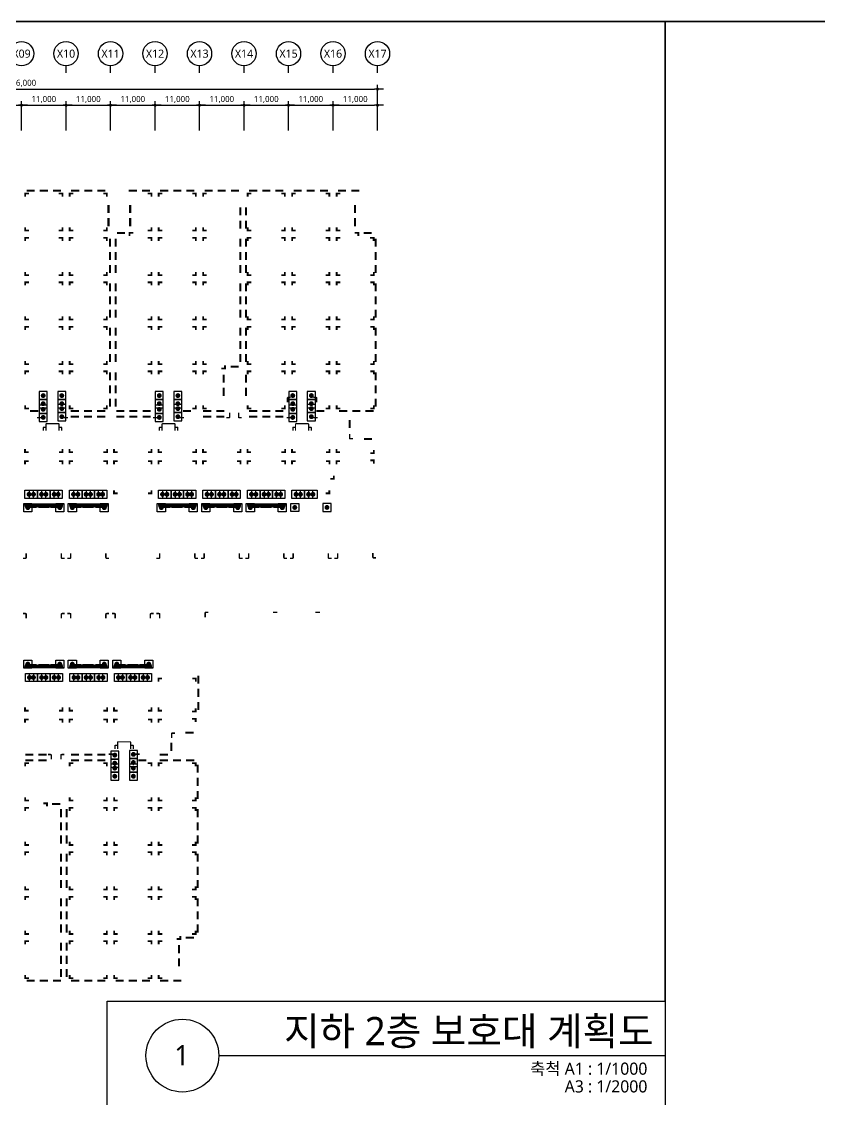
# Model space of a CAD drawing. Header units: millimetres. Extents: x 1037297 to 2672297, y 928637 to 1464837.
# Drawn here: x 1237540 to 1434797, y 1198407 to 1464837 of the extents above; entities that cross this region are included whole.
import ezdxf
from ezdxf.enums import TextEntityAlignment as Align

# ---------------------------------------------------------------- set-up
doc = ezdxf.new("R2010")
doc.units = ezdxf.units.MM
doc.header["$LTSCALE"] = 5
doc.header["$MEASUREMENT"] = 0
doc.header["$PDSIZE"] = -10
doc.linetypes.add('HIDDEN', pattern=[0.375, 0.25, -0.125])
doc.layers.get('0').update_dxf_attribs({"linetype": 'CONTINUOUS'})
doc.layers.get('Defpoints').update_dxf_attribs({"color": 153, "linetype": 'CONTINUOUS'})
for name, color, linetype, lineweight in [('A-AXIS-BUBL', 7, 'CONTINUOUS', 25), ('A-DIMS', 7, 'CONTINUOUS', 25), ('A-XXXX-SYMB', 7, 'CONTINUOUS', 25), ('A-XXXX-TXT1', 3, 'CONTINUOUS', 25), ('A-XXXX-TXT2', 3, 'CONTINUOUS', 25)]:
    doc.layers.add(name, color=color, linetype=linetype, lineweight=lineweight)
doc.layers.add('볼라드', color=4, linetype='CONTINUOUS')
doc.styles.add('HY울릉도L', font='')
doc.styles.add('맑은고딕', font='malgun.ttf')
doc.styles.get('HY울릉도L').set_extended_font_data('HYwulM')
doc.dimstyles.new('CDIM', dxfattribs={"dimtxt": 3, "dimasz": 1.5, "dimexe": 2, "dimexo": 1, "dimgap": 1, "dimtad": 1, "dimdec": 0, "dimrnd": 0.5, "dimzin": 0, "dimdsep": 32, "dimlunit": 6, "dimtxsty": 'HY울릉도L', "dimblk1": '_CIDOT', "dimblk2": '_CIDOT', "dimsah": 1, "dimcen": 5.5, "dimclrd": 2, "dimclre": 2, "dimclrt": 7, "dimadec": 0, "dimazin": 0, "dimtfac": 1, "dimtdec": 0, "dimtix": 1, "dimtmove": 2, "dimatfit": 1, "dimldrblk": '_CIDOT', "dimfxl": 1, "dimtolj": 1, "dimtzin": 0, "dimlwd": -1, "dimarcsym": 0})

# ---------------------------------------------------------------- blocks, each defined once
blk = doc.blocks.new('_CIDOT')
at = {"color": 0, "linetype": 'ByBlock'}
blk.add_line((2, 0), (-1, 0), dxfattribs=at)
at = {"color": 0, "linetype": 'ByBlock', "const_width": 0.5}
blk.add_lwpolyline([(-0.25, 0, 1), (0.25, 0, 1)], format="xyb", close=True, dxfattribs=at)
blk = doc.blocks.new('*D30')
at = {"layer": 'A-DIMS', "lineweight": -2, "transparency": 16777216}
for p, q in [((203693, 255621), (203693, 262871)), ((214693, 255621), (214693, 262871))]:
    blk.add_line(p, q, dxfattribs=at)
at = {"layer": 'A-DIMS', "transparency": 16777216}
blk.add_line((204443, 261871), (213943, 261871), dxfattribs=at)
at = {"layer": 'Defpoints', "color": 0, "transparency": 16777216}
for p in [(214693, 261871), (203693, 255121), (214693, 255121)]:
    blk.add_point(p, dxfattribs=at)
at = {"layer": 'A-DIMS', "transparency": 16777216, "xscale": 750, "yscale": 750, "zscale": 750, "rotation": 180}
blk.add_blockref('_CIDOT', (203693, 261871), dxfattribs=at)
at = {"layer": 'A-DIMS', "transparency": 16777216, "xscale": 750, "yscale": 750, "zscale": 750}
blk.add_blockref('_CIDOT', (214693, 261871), dxfattribs=at)
at = {"layer": 'A-DIMS', "color": 3, "transparency": 16777216, "insert": (209193, 263275), "char_height": 1500, "attachment_point": 5, "style": '맑은고딕'}
blk.add_mtext('\\A1;11,000', dxfattribs=at)
blk = doc.blocks.new('*D31')
at = {"layer": 'A-DIMS', "lineweight": -2, "transparency": 16777216}
for p, q in [((214693, 255621), (214693, 262871)), ((225693, 255621), (225693, 262871))]:
    blk.add_line(p, q, dxfattribs=at)
at = {"layer": 'A-DIMS', "transparency": 16777216}
blk.add_line((215443, 261871), (224943, 261871), dxfattribs=at)
at = {"layer": 'Defpoints', "color": 0, "transparency": 16777216}
for p in [(225693, 261871), (214693, 255121), (225693, 255121)]:
    blk.add_point(p, dxfattribs=at)
at = {"layer": 'A-DIMS', "transparency": 16777216, "xscale": 750, "yscale": 750, "zscale": 750, "rotation": 180}
blk.add_blockref('_CIDOT', (214693, 261871), dxfattribs=at)
at = {"layer": 'A-DIMS', "transparency": 16777216, "xscale": 750, "yscale": 750, "zscale": 750}
blk.add_blockref('_CIDOT', (225693, 261871), dxfattribs=at)
at = {"layer": 'A-DIMS', "color": 3, "transparency": 16777216, "insert": (220193, 263275), "char_height": 1500, "attachment_point": 5, "style": '맑은고딕'}
blk.add_mtext('\\A1;11,000', dxfattribs=at)
blk = doc.blocks.new('*D32')
at = {"layer": 'A-DIMS', "lineweight": -2, "transparency": 16777216}
for p, q in [((225693, 255621), (225693, 262871)), ((236693, 255621), (236693, 262871))]:
    blk.add_line(p, q, dxfattribs=at)
at = {"layer": 'A-DIMS', "transparency": 16777216}
blk.add_line((226443, 261871), (235943, 261871), dxfattribs=at)
at = {"layer": 'Defpoints', "color": 0, "transparency": 16777216}
for p in [(236693, 261871), (225693, 255121), (236693, 255121)]:
    blk.add_point(p, dxfattribs=at)
at = {"layer": 'A-DIMS', "transparency": 16777216, "xscale": 750, "yscale": 750, "zscale": 750, "rotation": 180}
blk.add_blockref('_CIDOT', (225693, 261871), dxfattribs=at)
at = {"layer": 'A-DIMS', "transparency": 16777216, "xscale": 750, "yscale": 750, "zscale": 750}
blk.add_blockref('_CIDOT', (236693, 261871), dxfattribs=at)
at = {"layer": 'A-DIMS', "color": 3, "transparency": 16777216, "insert": (231193, 263275), "char_height": 1500, "attachment_point": 5, "style": '맑은고딕'}
blk.add_mtext('\\A1;11,000', dxfattribs=at)
blk = doc.blocks.new('*D33')
at = {"layer": 'A-DIMS', "lineweight": -2, "transparency": 16777216}
for p, q in [((236693, 255621), (236693, 262871)), ((247693, 255621), (247693, 262871))]:
    blk.add_line(p, q, dxfattribs=at)
at = {"layer": 'A-DIMS', "transparency": 16777216}
blk.add_line((237443, 261871), (246943, 261871), dxfattribs=at)
at = {"layer": 'Defpoints', "color": 0, "transparency": 16777216}
for p in [(247693, 261871), (236693, 255121), (247693, 255121)]:
    blk.add_point(p, dxfattribs=at)
at = {"layer": 'A-DIMS', "transparency": 16777216, "xscale": 750, "yscale": 750, "zscale": 750, "rotation": 180}
blk.add_blockref('_CIDOT', (236693, 261871), dxfattribs=at)
at = {"layer": 'A-DIMS', "transparency": 16777216, "xscale": 750, "yscale": 750, "zscale": 750}
blk.add_blockref('_CIDOT', (247693, 261871), dxfattribs=at)
at = {"layer": 'A-DIMS', "color": 3, "transparency": 16777216, "insert": (242193, 263275), "char_height": 1500, "attachment_point": 5, "style": '맑은고딕'}
blk.add_mtext('\\A1;11,000', dxfattribs=at)
blk = doc.blocks.new('*D34')
at = {"layer": 'A-DIMS', "lineweight": -2, "transparency": 16777216}
for p, q in [((247693, 255621), (247693, 262871)), ((258693, 255621), (258693, 262871))]:
    blk.add_line(p, q, dxfattribs=at)
at = {"layer": 'A-DIMS', "transparency": 16777216}
blk.add_line((248443, 261871), (257943, 261871), dxfattribs=at)
at = {"layer": 'Defpoints', "color": 0, "transparency": 16777216}
for p in [(258693, 261871), (247693, 255121), (258693, 255121)]:
    blk.add_point(p, dxfattribs=at)
at = {"layer": 'A-DIMS', "transparency": 16777216, "xscale": 750, "yscale": 750, "zscale": 750, "rotation": 180}
blk.add_blockref('_CIDOT', (247693, 261871), dxfattribs=at)
at = {"layer": 'A-DIMS', "transparency": 16777216, "xscale": 750, "yscale": 750, "zscale": 750}
blk.add_blockref('_CIDOT', (258693, 261871), dxfattribs=at)
at = {"layer": 'A-DIMS', "color": 3, "transparency": 16777216, "insert": (253193, 263275), "char_height": 1500, "attachment_point": 5, "style": '맑은고딕'}
blk.add_mtext('\\A1;11,000', dxfattribs=at)
blk = doc.blocks.new('*D35')
at = {"layer": 'A-DIMS', "lineweight": -2, "transparency": 16777216}
for p, q in [((258693, 255621), (258693, 262871)), ((269693, 255621), (269693, 262871))]:
    blk.add_line(p, q, dxfattribs=at)
at = {"layer": 'A-DIMS', "transparency": 16777216}
blk.add_line((259443, 261871), (268943, 261871), dxfattribs=at)
at = {"layer": 'Defpoints', "color": 0, "transparency": 16777216}
for p in [(269693, 261871), (258693, 255121), (269693, 255121)]:
    blk.add_point(p, dxfattribs=at)
at = {"layer": 'A-DIMS', "transparency": 16777216, "xscale": 750, "yscale": 750, "zscale": 750, "rotation": 180}
blk.add_blockref('_CIDOT', (258693, 261871), dxfattribs=at)
at = {"layer": 'A-DIMS', "transparency": 16777216, "xscale": 750, "yscale": 750, "zscale": 750}
blk.add_blockref('_CIDOT', (269693, 261871), dxfattribs=at)
at = {"layer": 'A-DIMS', "color": 3, "transparency": 16777216, "insert": (264193, 263275), "char_height": 1500, "attachment_point": 5, "style": '맑은고딕'}
blk.add_mtext('\\A1;11,000', dxfattribs=at)
blk = doc.blocks.new('*D36')
at = {"layer": 'A-DIMS', "lineweight": -2, "transparency": 16777216}
for p, q in [((269693, 255621), (269693, 262871)), ((280693, 255621), (280693, 262871))]:
    blk.add_line(p, q, dxfattribs=at)
at = {"layer": 'A-DIMS', "transparency": 16777216}
blk.add_line((270443, 261871), (279943, 261871), dxfattribs=at)
at = {"layer": 'Defpoints', "color": 0, "transparency": 16777216}
for p in [(280693, 261871), (269693, 255121), (280693, 255121)]:
    blk.add_point(p, dxfattribs=at)
at = {"layer": 'A-DIMS', "transparency": 16777216, "xscale": 750, "yscale": 750, "zscale": 750, "rotation": 180}
blk.add_blockref('_CIDOT', (269693, 261871), dxfattribs=at)
at = {"layer": 'A-DIMS', "transparency": 16777216, "xscale": 750, "yscale": 750, "zscale": 750}
blk.add_blockref('_CIDOT', (280693, 261871), dxfattribs=at)
at = {"layer": 'A-DIMS', "color": 3, "transparency": 16777216, "insert": (275193, 263275), "char_height": 1500, "attachment_point": 5, "style": '맑은고딕'}
blk.add_mtext('\\A1;11,000', dxfattribs=at)
blk = doc.blocks.new('*D37')
at = {"layer": 'A-DIMS', "lineweight": -2, "transparency": 16777216}
for p, q in [((280693, 255621), (280693, 262871)), ((291693, 255621), (291693, 262871))]:
    blk.add_line(p, q, dxfattribs=at)
at = {"layer": 'A-DIMS', "transparency": 16777216}
blk.add_line((281443, 261871), (290943, 261871), dxfattribs=at)
at = {"layer": 'Defpoints', "color": 0, "transparency": 16777216}
for p in [(291693, 261871), (280693, 255121), (291693, 255121)]:
    blk.add_point(p, dxfattribs=at)
at = {"layer": 'A-DIMS', "transparency": 16777216, "xscale": 750, "yscale": 750, "zscale": 750, "rotation": 180}
blk.add_blockref('_CIDOT', (280693, 261871), dxfattribs=at)
at = {"layer": 'A-DIMS', "transparency": 16777216, "xscale": 750, "yscale": 750, "zscale": 750}
blk.add_blockref('_CIDOT', (291693, 261871), dxfattribs=at)
at = {"layer": 'A-DIMS', "color": 3, "transparency": 16777216, "insert": (286193, 263275), "char_height": 1500, "attachment_point": 5, "style": '맑은고딕'}
blk.add_mtext('\\A1;11,000', dxfattribs=at)
blk = doc.blocks.new('*D38')
at = {"layer": 'A-DIMS', "lineweight": -2, "transparency": 16777216}
for p, q in [((126693, 255621), (126693, 266871)), ((302693, 255621), (302693, 266871))]:
    blk.add_line(p, q, dxfattribs=at)
at = {"layer": 'A-DIMS', "transparency": 16777216}
blk.add_line((127443, 265871), (301943, 265871), dxfattribs=at)
at = {"layer": 'Defpoints', "color": 0, "transparency": 16777216}
for p in [(302693, 265871), (126693, 255121), (302693, 255121)]:
    blk.add_point(p, dxfattribs=at)
at = {"layer": 'A-DIMS', "transparency": 16777216, "xscale": 750, "yscale": 750, "zscale": 750, "rotation": 180}
blk.add_blockref('_CIDOT', (126693, 265871), dxfattribs=at)
at = {"layer": 'A-DIMS', "transparency": 16777216, "xscale": 750, "yscale": 750, "zscale": 750}
blk.add_blockref('_CIDOT', (302693, 265871), dxfattribs=at)
at = {"layer": 'A-DIMS', "color": 3, "transparency": 16777216, "insert": (214693, 267275), "char_height": 1500, "attachment_point": 5, "style": '맑은고딕'}
blk.add_mtext('\\A1;176,000', dxfattribs=at)
blk = doc.blocks.new('*D39')
at = {"layer": 'A-DIMS', "lineweight": -2, "transparency": 16777216}
for p, q in [((291693, 255621), (291693, 262871)), ((302693, 255621), (302693, 262871))]:
    blk.add_line(p, q, dxfattribs=at)
at = {"layer": 'A-DIMS', "transparency": 16777216}
blk.add_line((292443, 261871), (301943, 261871), dxfattribs=at)
at = {"layer": 'Defpoints', "color": 0, "transparency": 16777216}
for p in [(302693, 261871), (291693, 255121), (302693, 255121)]:
    blk.add_point(p, dxfattribs=at)
at = {"layer": 'A-DIMS', "transparency": 16777216, "xscale": 750, "yscale": 750, "zscale": 750, "rotation": 180}
blk.add_blockref('_CIDOT', (291693, 261871), dxfattribs=at)
at = {"layer": 'A-DIMS', "transparency": 16777216, "xscale": 750, "yscale": 750, "zscale": 750}
blk.add_blockref('_CIDOT', (302693, 261871), dxfattribs=at)
at = {"layer": 'A-DIMS', "color": 3, "transparency": 16777216, "insert": (297193, 263275), "char_height": 1500, "attachment_point": 5, "style": '맑은고딕'}
blk.add_mtext('\\A1;11,000', dxfattribs=at)
blk = doc.blocks.new('차량보호대1')
at = {"layer": 'A-XXXX-SYMB', "color": 4, "linetype": 'Continuous'}
blk.add_lwpolyline([(458063, -65474), (462262, -65474), (462622, -66872), (457703, -66872)], close=True, dxfattribs=at)
blk.add_solid([(458063, -65474), (462262, -65474), (457703, -66872), (462622, -66872)], dxfattribs=at)
blk = doc.blocks.new('A$C542C6F25')
at = {"layer": 'A-XXXX-SYMB', "color": 3, "linetype": 'Continuous'}
blk.add_lwpolyline([(0, 268), (2000, 268), (2000, 2268), (0, 2268)], close=True, dxfattribs=at)
at = {"layer": 'A-XXXX-SYMB', "color": 3, "linetype": 'Continuous', "const_width": 600}
blk.add_lwpolyline([(700, 1268, 1), (1300, 1268, 1)], format="xyb", close=True, dxfattribs=at)
blk = doc.blocks.new('볼라드-4')
at = {"layer": '볼라드', "const_width": 300}
for points in [[(171021, 140085), (170453, 140085, -0.4142136), (170363, 140175), (170363, 140953)], [(172631, 139216), (171111, 139216, -0.4142136), (171021, 139306), (171021, 140953)], [(172631, 139216), (174151, 139216, 0.4142136), (174241, 139306), (174241, 140953)], [(174241, 140085), (174809, 140085, 0.4142136), (174899, 140175), (174899, 140953)]]:
    blk.add_lwpolyline(points, format="xyb", dxfattribs=at)
blk = doc.blocks.new('DIM(210222)')
for p, q in [((225693, 269870.6), (225693, 271620.6)), ((236693, 269870.6), (236693, 271620.6)), ((247693, 269870.6), (247693, 271620.6)), ((258693, 269870.6), (258693, 271620.6)), ((269693, 269870.6), (269693, 271620.6)), ((280693, 269870.6), (280693, 271620.6)), ((291693, 269870.6), (291693, 271620.6)), ((302693, 269870.6), (302693, 271620.6))]:
    blk.add_line(p, q)
at = {"layer": 'A-AXIS-BUBL', "ltscale": 0.2}
for centre in [(214693, 274620.6), (225693, 274620.6), (236693, 274620.6), (247693, 274620.6), (258693, 274620.6), (269693, 274620.6), (280693, 274620.6), (291693, 274620.6), (302693, 274620.6)]:
    blk.add_circle(centre, 3000, dxfattribs=at)
at = {"layer": 'A-XXXX-TXT2', "ltscale": 0.2, "style": '맑은고딕'}
for s, p in [('X09', (214693, 274620.6)), ('X10', (225693, 274620.6)), ('X11', (236693, 274620.6)), ('X12', (247693, 274620.6)), ('X13', (258693, 274620.6)), ('X14', (269693, 274620.6)), ('X15', (280693, 274620.6)), ('X16', (291693, 274620.6)), ('X17', (302693, 274620.6))]:
    blk.add_text(s, height=2000, dxfattribs=at).set_placement(p, align=Align.MIDDLE)
at = {"layer": 'A-DIMS'}
for p1, p2, distance, picture, middle in [((126693, 255120.6), (302693, 255120.6), 10750, '*D38', (214693, 267275.5)), ((203693, 255120.6), (214693, 255120.6), 6750, '*D30', (209193, 263275.5)), ((214693, 255120.6), (225693, 255120.6), 6750, '*D31', (220193, 263275.5)), ((225693, 255120.6), (236693, 255120.6), 6750, '*D32', (231193, 263275.5)), ((236693, 255120.6), (247693, 255120.6), 6750, '*D33', (242193, 263275.5)), ((247693, 255120.6), (258693, 255120.6), 6750, '*D34', (253193, 263275.5)), ((258693, 255120.6), (269693, 255120.6), 6750, '*D35', (264193, 263275.5)), ((269693, 255120.6), (280693, 255120.6), 6750, '*D36', (275193, 263275.5)), ((280693, 255120.6), (291693, 255120.6), 6750, '*D37', (286193, 263275.5)), ((291693, 255120.6), (302693, 255120.6), 6750, '*D39', (297193, 263275.5))]:
    dim = blk.add_aligned_dim(p1=p1, p2=p2, distance=distance, dimstyle='CDIM', override={"dimscale": 500, "dimtxsty": '맑은고딕', "dimclrd": 256, "dimclre": 256, "dimclrt": 3}, dxfattribs=at)
    dim.commit()
    dim.dimension.update_dxf_attribs({"geometry": picture, "text_midpoint": middle})

msp = doc.modelspace()

# ---------------------------------------------------------------- linework, layer by layer
for p, q in [((1037297, 1464837), (1756047, 1464837)), ((1396672, 1464837), (1396672, 928637))]:
    msp.add_line(p, q)
at = {"layer": 'A-XXXX-SYMB'}
msp.add_line((1286294, 1209237), (1396672, 1209237), dxfattribs=at)
at = {"layer": 'A-XXXX-SYMB', "color": 3, "linetype": 'HIDDEN', "ltscale": 400, "const_width": 506}
for points in [[(1240790, 1423019), (1238790, 1423019)], [(1244040, 1423019), (1242040, 1423019)], [(1247290, 1423019), (1245290, 1423019)], [(1251790, 1423019), (1249790, 1423019)], [(1255040, 1423019), (1253040, 1423019)], [(1258290, 1423019), (1256290, 1423019)], [(1266040, 1423019), (1264040, 1423019)], [(1269290, 1423019), (1267290, 1423019)], [(1273790, 1423019), (1271790, 1423019)], [(1277040, 1423019), (1275040, 1423019)], [(1280290, 1423019), (1278290, 1423019)], [(1284790, 1423019), (1282790, 1423019)], [(1288040, 1423019), (1286040, 1423019)], [(1291290, 1423019), (1289290, 1423019)], [(1295790, 1423019), (1293790, 1423019)], [(1299040, 1423019), (1297040, 1423019)], [(1302290, 1423019), (1300290, 1423019)], [(1306790, 1423019), (1304790, 1423019)], [(1310040, 1423019), (1308040, 1423019)], [(1313290, 1423019), (1311290, 1423019)], [(1317790, 1423019), (1315790, 1423019)], [(1321040, 1423019), (1319040, 1423019)], [(1259039, 1417508), (1259039, 1419508)], [(1264390, 1417508), (1264390, 1419508)], [(1291632, 1416908), (1291632, 1418908)], [(1293034, 1416908), (1293034, 1418908)], [(1319989, 1417508), (1319989, 1419508)], [(1259039, 1414258), (1259039, 1416258)], [(1264390, 1414258), (1264390, 1416258)], [(1291632, 1413658), (1291632, 1415658)], [(1293034, 1413658), (1293034, 1415658)], [(1319989, 1414258), (1319989, 1416258)], [(1263103, 1412602), (1261103, 1412602)], [(1324103, 1412602), (1322103, 1412602)], [(1259382, 1409158), (1259382, 1411158)], [(1260784, 1409158), (1260784, 1411158)], [(1291632, 1409158), (1291632, 1411158)], [(1293034, 1409158), (1293034, 1411158)], [(1325051, 1409158), (1325051, 1411158)], [(1259382, 1405908), (1259382, 1407908)], [(1260784, 1405908), (1260784, 1407908)], [(1291632, 1405908), (1291632, 1407908)], [(1293034, 1405908), (1293034, 1407908)], [(1325051, 1405908), (1325051, 1407908)], [(1259382, 1402658), (1259382, 1404658)], [(1260784, 1402658), (1260784, 1404658)], [(1291632, 1402658), (1291632, 1404658)], [(1293034, 1402658), (1293034, 1404658)], [(1325051, 1402658), (1325051, 1404658)], [(1259382, 1398158), (1259382, 1400158)], [(1260784, 1398158), (1260784, 1400158)], [(1291632, 1398158), (1291632, 1400158)], [(1293034, 1398158), (1293034, 1400158)], [(1325051, 1398158), (1325051, 1400158)], [(1259382, 1394908), (1259382, 1396908)], [(1260784, 1394908), (1260784, 1396908)], [(1291632, 1394908), (1291632, 1396908)], [(1293034, 1394908), (1293034, 1396908)], [(1325051, 1394908), (1325051, 1396908)], [(1259382, 1391658), (1259382, 1393658)], [(1260784, 1391658), (1260784, 1393658)], [(1291632, 1391658), (1291632, 1393658)], [(1293034, 1391658), (1293034, 1393658)], [(1325051, 1391658), (1325051, 1393658)], [(1259382, 1387158), (1259382, 1389158)], [(1260784, 1387158), (1260784, 1389158)], [(1291632, 1387158), (1291632, 1389158)], [(1293034, 1387158), (1293034, 1389158)], [(1325051, 1387158), (1325051, 1389158)], [(1259382, 1383908), (1259382, 1385908)], [(1260784, 1383908), (1260784, 1385908)], [(1291632, 1383908), (1291632, 1385908)], [(1293034, 1383908), (1293034, 1385908)], [(1325051, 1383908), (1325051, 1385908)], [(1259382, 1380658), (1259382, 1382658)], [(1260784, 1380658), (1260784, 1382658)], [(1291632, 1380658), (1291632, 1382658)], [(1293034, 1380658), (1293034, 1382658)], [(1325051, 1380658), (1325051, 1382658)], [(1259382, 1376158), (1259382, 1378158)], [(1260784, 1376158), (1260784, 1378158)], [(1287534, 1375558), (1287534, 1377558)], [(1291203, 1379552), (1289203, 1379552)], [(1293034, 1375558), (1293034, 1377558)], [(1325051, 1376158), (1325051, 1378158)], [(1259382, 1372908), (1259382, 1374908)], [(1260784, 1372908), (1260784, 1374908)], [(1325051, 1372908), (1325051, 1374908)], [(1287534, 1372308), (1287534, 1374308)], [(1293034, 1372308), (1293034, 1374308)], [(1259382, 1369658), (1259382, 1371658)], [(1260784, 1369658), (1260784, 1371658)], [(1325051, 1369658), (1325051, 1371658)], [(1241667, 1368602), (1239667, 1368602)], [(1251721, 1368602), (1249721, 1368602)], [(1251721, 1367200), (1249721, 1367200)], [(1254971, 1368602), (1252971, 1368602)], [(1254971, 1367200), (1252971, 1367200)], [(1258221, 1368602), (1256221, 1368602)], [(1258221, 1367200), (1256221, 1367200)], [(1262951, 1368602), (1260951, 1368602)], [(1262951, 1367200), (1260951, 1367200)], [(1266201, 1368602), (1264201, 1368602)], [(1266201, 1367200), (1264201, 1367200)], [(1269451, 1368602), (1267451, 1368602)], [(1269451, 1367200), (1267451, 1367200)], [(1279449, 1368602), (1277449, 1368602)], [(1284429, 1368602), (1282429, 1368602)], [(1284429, 1367200), (1282429, 1367200)], [(1287679, 1368602), (1285679, 1368602)], [(1287679, 1367200), (1285679, 1367200)], [(1295790, 1368602), (1293790, 1368602)], [(1295790, 1367200), (1293790, 1367200)], [(1299040, 1368602), (1297040, 1368602)], [(1299040, 1367200), (1297040, 1367200)], [(1302290, 1368602), (1300290, 1368602)], [(1302290, 1367200), (1300290, 1367200)], [(1312405, 1368602), (1310405, 1368602)], [(1318055, 1368602), (1316055, 1368602)], [(1321305, 1368602), (1319305, 1368602)], [(1324555, 1368602), (1322555, 1368602)], [(1318671, 1364382), (1318671, 1366382)], [(1324194, 1361681), (1322194, 1361681)], [(1281251, 1303158), (1281251, 1301158)], [(1281251, 1299908), (1281251, 1297908)], [(1281251, 1296658), (1281251, 1294658)], [(1280071, 1289054), (1278071, 1289054)], [(1274576, 1286558), (1274576, 1284558)], [(1238469, 1283616), (1240469, 1283616)], [(1238469, 1282214), (1240469, 1282214)], [(1241719, 1283616), (1243719, 1283616)], [(1241719, 1282214), (1243719, 1282214)], [(1249774, 1283616), (1251774, 1283616)], [(1249774, 1282214), (1251774, 1282214)], [(1253024, 1283616), (1255024, 1283616)], [(1253024, 1282214), (1255024, 1282214)], [(1256274, 1283616), (1258274, 1283616)], [(1256274, 1282214), (1258274, 1282214)], [(1266392, 1282214), (1268392, 1282214)], [(1271720, 1283616), (1273720, 1283616)], [(1271720, 1282214), (1273720, 1282214)], [(1274970, 1282214), (1276970, 1282214)], [(1278220, 1282214), (1280220, 1282214)], [(1281051, 1281158), (1281051, 1279158)], [(1281051, 1277908), (1281051, 1275908)], [(1281051, 1274658), (1281051, 1272658)], [(1247103, 1271452), (1245103, 1271452)], [(1247296, 1270158), (1247296, 1268158)], [(1248698, 1270158), (1248698, 1268158)], [(1281051, 1270158), (1281051, 1268158)], [(1247296, 1266908), (1247296, 1264908)], [(1248698, 1266908), (1248698, 1264908)], [(1281051, 1266908), (1281051, 1264908)], [(1247296, 1263658), (1247296, 1261658)], [(1248698, 1263658), (1248698, 1261658)], [(1281051, 1263658), (1281051, 1261658)], [(1247296, 1259158), (1247296, 1257158)], [(1248698, 1259158), (1248698, 1257158)], [(1281051, 1259158), (1281051, 1257158)], [(1247296, 1255908), (1247296, 1253908)], [(1248698, 1255908), (1248698, 1253908)], [(1281051, 1255908), (1281051, 1253908)], [(1247296, 1252658), (1247296, 1250658)], [(1248698, 1252658), (1248698, 1250658)], [(1281051, 1252658), (1281051, 1250658)], [(1247296, 1248158), (1247296, 1246158)], [(1248698, 1248158), (1248698, 1246158)], [(1281051, 1248158), (1281051, 1246158)], [(1247296, 1244908), (1247296, 1242908)], [(1248698, 1244908), (1248698, 1242908)], [(1281051, 1244908), (1281051, 1242908)], [(1247296, 1241658), (1247296, 1239658)], [(1248698, 1241658), (1248698, 1239658)], [(1281051, 1241658), (1281051, 1239658)], [(1247296, 1237158), (1247296, 1235158)], [(1248698, 1237158), (1248698, 1235158)], [(1276431, 1236558), (1276431, 1234558)], [(1280153, 1238402), (1278153, 1238402)], [(1247296, 1233908), (1247296, 1231908)], [(1248698, 1233908), (1248698, 1231908)], [(1247296, 1230658), (1247296, 1228658)], [(1248698, 1230658), (1248698, 1228658)], [(1276431, 1233308), (1276431, 1231308)], [(1238790, 1227797), (1240790, 1227797)], [(1242040, 1227797), (1244040, 1227797)], [(1245290, 1227797), (1247290, 1227797)], [(1249790, 1227797), (1251790, 1227797)], [(1253040, 1227797), (1255040, 1227797)], [(1256290, 1227797), (1258290, 1227797)], [(1260790, 1227797), (1262790, 1227797)], [(1264040, 1227797), (1266040, 1227797)], [(1267290, 1227797), (1269290, 1227797)], [(1271790, 1227797), (1273790, 1227797)], [(1275040, 1227797), (1277040, 1227797)]]:
    msp.add_lwpolyline(points, dxfattribs=at)
at = {"layer": 'A-XXXX-SYMB', "color": 6, "linetype": 'Continuous', "const_width": 436}
for points in [[(1239340, 1422328), (1238440, 1422328), (1238440, 1421548)], [(1246740, 1422328), (1247640, 1422328), (1247640, 1421548)], [(1250340, 1422328), (1249440, 1422328), (1249440, 1421548)], [(1257740, 1422328), (1258640, 1422328), (1258640, 1421548)], [(1268740, 1422328), (1269640, 1422328), (1269640, 1421548)], [(1272340, 1422328), (1271440, 1422328), (1271440, 1421548)], [(1279740, 1422328), (1280640, 1422328), (1280640, 1421548)], [(1283340, 1422328), (1282440, 1422328), (1282440, 1421548)], [(1294340, 1422328), (1293440, 1422328), (1293440, 1421548)], [(1301740, 1422328), (1302640, 1422328), (1302640, 1421548)], [(1305340, 1422328), (1304440, 1422328), (1304440, 1421548)], [(1312740, 1422328), (1313640, 1422328), (1313640, 1421548)], [(1316340, 1422328), (1315440, 1422328), (1315440, 1421548)], [(1239340, 1413178), (1238440, 1413178), (1238440, 1413958)], [(1246740, 1413178), (1247640, 1413178), (1247640, 1413958)], [(1250340, 1413178), (1249440, 1413178), (1249440, 1413958)], [(1257740, 1413178), (1258640, 1413178), (1258640, 1413958)], [(1265140, 1412628), (1264240, 1412628), (1264240, 1411848)], [(1268740, 1413178), (1269640, 1413178), (1269640, 1413958)], [(1272340, 1413178), (1271440, 1413178), (1271440, 1413958)], [(1279740, 1413178), (1280640, 1413178), (1280640, 1413958)], [(1283340, 1413178), (1282440, 1413178), (1282440, 1413958)], [(1294340, 1413178), (1293440, 1413178), (1293440, 1413958)], [(1301740, 1413178), (1302640, 1413178), (1302640, 1413958)], [(1305340, 1413178), (1304440, 1413178), (1304440, 1413958)], [(1312740, 1413178), (1313640, 1413178), (1313640, 1413958)], [(1316340, 1413178), (1315440, 1413178), (1315440, 1413958)], [(1319890, 1412628), (1320790, 1412628), (1320790, 1411848)], [(1239340, 1411378), (1238440, 1411378), (1238440, 1410598)], [(1246740, 1411378), (1247640, 1411378), (1247640, 1410598)], [(1250340, 1411378), (1249440, 1411378), (1249440, 1410598)], [(1257740, 1411378), (1258640, 1411378), (1258640, 1410598)], [(1268740, 1411378), (1269640, 1411378), (1269640, 1410598)], [(1272340, 1411378), (1271440, 1411378), (1271440, 1410598)], [(1279740, 1411378), (1280640, 1411378), (1280640, 1410598)], [(1283340, 1411378), (1282440, 1411378), (1282440, 1410598)], [(1294340, 1411378), (1293440, 1411378), (1293440, 1410598)], [(1301740, 1411378), (1302640, 1411378), (1302640, 1410598)], [(1305340, 1411378), (1304440, 1411378), (1304440, 1410598)], [(1312740, 1411378), (1313640, 1411378), (1313640, 1410598)], [(1316340, 1411378), (1315440, 1411378), (1315440, 1410598)], [(1323690, 1411378), (1324590, 1411378), (1324590, 1410598)], [(1239340, 1402178), (1238440, 1402178), (1238440, 1402958)], [(1246740, 1402178), (1247640, 1402178), (1247640, 1402958)], [(1250340, 1402178), (1249440, 1402178), (1249440, 1402958)], [(1257740, 1402178), (1258640, 1402178), (1258640, 1402958)], [(1268740, 1402178), (1269640, 1402178), (1269640, 1402958)], [(1272340, 1402178), (1271440, 1402178), (1271440, 1402958)], [(1279740, 1402178), (1280640, 1402178), (1280640, 1402958)], [(1283340, 1402178), (1282440, 1402178), (1282440, 1402958)], [(1294340, 1402178), (1293440, 1402178), (1293440, 1402958)], [(1301740, 1402178), (1302640, 1402178), (1302640, 1402958)], [(1305340, 1402178), (1304440, 1402178), (1304440, 1402958)], [(1312740, 1402178), (1313640, 1402178), (1313640, 1402958)], [(1316340, 1402178), (1315440, 1402178), (1315440, 1402958)], [(1323740, 1402178), (1324640, 1402178), (1324640, 1402958)], [(1239340, 1400378), (1238440, 1400378), (1238440, 1399598)], [(1246740, 1400378), (1247640, 1400378), (1247640, 1399598)], [(1250340, 1400378), (1249440, 1400378), (1249440, 1399598)], [(1257740, 1400378), (1258640, 1400378), (1258640, 1399598)], [(1268740, 1400378), (1269640, 1400378), (1269640, 1399598)], [(1272340, 1400378), (1271440, 1400378), (1271440, 1399598)], [(1279740, 1400378), (1280640, 1400378), (1280640, 1399598)], [(1283340, 1400378), (1282440, 1400378), (1282440, 1399598)], [(1294340, 1400378), (1293440, 1400378), (1293440, 1399598)], [(1301740, 1400378), (1302640, 1400378), (1302640, 1399598)], [(1305340, 1400378), (1304440, 1400378), (1304440, 1399598)], [(1312740, 1400378), (1313640, 1400378), (1313640, 1399598)], [(1316340, 1400378), (1315440, 1400378), (1315440, 1399598)], [(1323740, 1400378), (1324640, 1400378), (1324640, 1399598)], [(1239340, 1391178), (1238440, 1391178), (1238440, 1391958)], [(1246740, 1391178), (1247640, 1391178), (1247640, 1391958)], [(1250340, 1391178), (1249440, 1391178), (1249440, 1391958)], [(1257740, 1391178), (1258640, 1391178), (1258640, 1391958)], [(1268740, 1391178), (1269640, 1391178), (1269640, 1391958)], [(1272340, 1391178), (1271440, 1391178), (1271440, 1391958)], [(1279740, 1391178), (1280640, 1391178), (1280640, 1391958)], [(1283340, 1391178), (1282440, 1391178), (1282440, 1391958)], [(1294340, 1391178), (1293440, 1391178), (1293440, 1391958)], [(1301740, 1391178), (1302640, 1391178), (1302640, 1391958)], [(1305340, 1391178), (1304440, 1391178), (1304440, 1391958)], [(1312740, 1391178), (1313640, 1391178), (1313640, 1391958)], [(1316340, 1391178), (1315440, 1391178), (1315440, 1391958)], [(1323740, 1391178), (1324640, 1391178), (1324640, 1391958)], [(1239340, 1389378), (1238440, 1389378), (1238440, 1388598)], [(1246740, 1389378), (1247640, 1389378), (1247640, 1388598)], [(1250340, 1389378), (1249440, 1389378), (1249440, 1388598)], [(1257740, 1389378), (1258640, 1389378), (1258640, 1388598)], [(1268740, 1389378), (1269640, 1389378), (1269640, 1388598)], [(1272340, 1389378), (1271440, 1389378), (1271440, 1388598)], [(1279740, 1389378), (1280640, 1389378), (1280640, 1388598)], [(1283340, 1389378), (1282440, 1389378), (1282440, 1388598)], [(1294340, 1389378), (1293440, 1389378), (1293440, 1388598)], [(1301740, 1389378), (1302640, 1389378), (1302640, 1388598)], [(1305340, 1389378), (1304440, 1389378), (1304440, 1388598)], [(1312740, 1389378), (1313640, 1389378), (1313640, 1388598)], [(1316340, 1389378), (1315440, 1389378), (1315440, 1388598)], [(1323740, 1389378), (1324640, 1389378), (1324640, 1388598)], [(1239340, 1380178), (1238440, 1380178), (1238440, 1380958)], [(1246740, 1380178), (1247640, 1380178), (1247640, 1380958)], [(1250340, 1380178), (1249440, 1380178), (1249440, 1380958)], [(1257740, 1380178), (1258640, 1380178), (1258640, 1380958)], [(1268740, 1380178), (1269640, 1380178), (1269640, 1380958)], [(1272340, 1380178), (1271440, 1380178), (1271440, 1380958)], [(1279740, 1380178), (1280640, 1380178), (1280640, 1380958)], [(1283340, 1380178), (1282440, 1380178), (1282440, 1380958)], [(1294340, 1380178), (1293440, 1380178), (1293440, 1380958)], [(1301740, 1380178), (1302640, 1380178), (1302640, 1380958)], [(1305340, 1380178), (1304440, 1380178), (1304440, 1380958)], [(1312740, 1380178), (1313640, 1380178), (1313640, 1380958)], [(1316340, 1380178), (1315440, 1380178), (1315440, 1380958)], [(1323740, 1380178), (1324640, 1380178), (1324640, 1380958)], [(1239340, 1378378), (1238440, 1378378), (1238440, 1377598)], [(1246740, 1378378), (1247640, 1378378), (1247640, 1377598)], [(1250340, 1378378), (1249440, 1378378), (1249440, 1377598)], [(1257740, 1378378), (1258640, 1378378), (1258640, 1377598)], [(1268740, 1378378), (1269640, 1378378), (1269640, 1377598)], [(1272340, 1378378), (1271440, 1378378), (1271440, 1377598)], [(1279740, 1378378), (1280640, 1378378), (1280640, 1377598)], [(1283340, 1378378), (1282440, 1378378), (1282440, 1377598)], [(1286940, 1379078), (1287840, 1379078), (1287840, 1379858)], [(1294340, 1378378), (1293440, 1378378), (1293440, 1377598)], [(1301740, 1378378), (1302640, 1378378), (1302640, 1377598)], [(1305340, 1378378), (1304440, 1378378), (1304440, 1377598)], [(1312740, 1378378), (1313640, 1378378), (1313640, 1377598)], [(1316340, 1378378), (1315440, 1378378), (1315440, 1377598)], [(1323740, 1378378), (1324640, 1378378), (1324640, 1377598)], [(1239340, 1369178), (1238440, 1369178), (1238440, 1369958)], [(1250340, 1369178), (1249440, 1369178), (1249440, 1369958)], [(1257740, 1369178), (1258640, 1369178), (1258640, 1369958)], [(1279740, 1369178), (1280640, 1369178), (1280640, 1369958)], [(1283340, 1369178), (1282440, 1369178), (1282440, 1369958)], [(1294340, 1369178), (1293440, 1369178), (1293440, 1369958)], [(1301740, 1369178), (1302640, 1369178), (1302640, 1369958)], [(1312740, 1369178), (1313640, 1369178), (1313640, 1369958)], [(1316340, 1369178), (1315440, 1369178), (1315440, 1369958)], [(1323740, 1369178), (1324640, 1369178), (1324640, 1369958)], [(1239290, 1358377), (1238390, 1358377), (1238390, 1359157)], [(1246790, 1358377), (1247690, 1358377), (1247690, 1359157)], [(1250290, 1358377), (1249390, 1358377), (1249390, 1359157)], [(1257790, 1358377), (1258690, 1358377), (1258690, 1359157)], [(1261290, 1358377), (1260390, 1358377), (1260390, 1359157)], [(1268790, 1358377), (1269690, 1358377), (1269690, 1359157)], [(1272290, 1358377), (1271390, 1358377), (1271390, 1359157)], [(1279790, 1358377), (1280690, 1358377), (1280690, 1359157)], [(1283290, 1358377), (1282390, 1358377), (1282390, 1359157)], [(1290790, 1358377), (1291690, 1358377), (1291690, 1359157)], [(1294290, 1358377), (1293390, 1358377), (1293390, 1359157)], [(1301790, 1358377), (1302690, 1358377), (1302690, 1359157)], [(1305290, 1358377), (1304390, 1358377), (1304390, 1359157)], [(1312790, 1358377), (1313690, 1358377), (1313690, 1359157)], [(1316290, 1358377), (1315390, 1358377), (1315390, 1359157)], [(1323740, 1358177), (1324640, 1358177), (1324640, 1358957)], [(1239290, 1356177), (1238390, 1356177), (1238390, 1355397)], [(1246790, 1356177), (1247690, 1356177), (1247690, 1355397)], [(1250290, 1356177), (1249390, 1356177), (1249390, 1355397)], [(1257790, 1356177), (1258690, 1356177), (1258690, 1355397)], [(1261290, 1356177), (1260390, 1356177), (1260390, 1355397)], [(1268790, 1356177), (1269690, 1356177), (1269690, 1355397)], [(1272290, 1356177), (1271390, 1356177), (1271390, 1355397)], [(1279790, 1356177), (1280690, 1356177), (1280690, 1355397)], [(1283290, 1356177), (1282390, 1356177), (1282390, 1355397)], [(1290790, 1356177), (1291690, 1356177), (1291690, 1355397)], [(1294290, 1356177), (1293390, 1356177), (1293390, 1355397)], [(1301790, 1356177), (1302690, 1356177), (1302690, 1355397)], [(1305290, 1356177), (1304390, 1356177), (1304390, 1355397)], [(1312790, 1356177), (1313690, 1356177), (1313690, 1355397)], [(1316290, 1356177), (1315390, 1356177), (1315390, 1355397)], [(1323740, 1356377), (1324640, 1356377), (1324640, 1355597)], [(1313840, 1351827), (1314740, 1351827), (1314740, 1352607)], [(1261290, 1348227), (1260390, 1348227), (1260390, 1349007)], [(1268790, 1348227), (1269690, 1348227), (1269690, 1349007)], [(1312740, 1348227), (1313640, 1348227), (1313640, 1349007)], [(1272290, 1302459), (1271390, 1302459), (1271390, 1301679)], [(1279740, 1302459), (1280640, 1302459), (1280640, 1301679)], [(1239290, 1294509), (1238390, 1294509), (1238390, 1295289)], [(1246790, 1294509), (1247690, 1294509), (1247690, 1295289)], [(1250290, 1294509), (1249390, 1294509), (1249390, 1295289)], [(1257790, 1294509), (1258690, 1294509), (1258690, 1295289)], [(1261290, 1294509), (1260390, 1294509), (1260390, 1295289)], [(1268790, 1294509), (1269690, 1294509), (1269690, 1295289)], [(1272290, 1294509), (1271390, 1294509), (1271390, 1295289)], [(1279690, 1294309), (1280590, 1294309), (1280590, 1295089)], [(1239290, 1292309), (1238390, 1292309), (1238390, 1291529)], [(1246790, 1292309), (1247690, 1292309), (1247690, 1291529)], [(1250290, 1292309), (1249390, 1292309), (1249390, 1291529)], [(1257790, 1292309), (1258690, 1292309), (1258690, 1291529)], [(1261290, 1292309), (1260390, 1292309), (1260390, 1291529)], [(1268790, 1292309), (1269690, 1292309), (1269690, 1291529)], [(1272290, 1292309), (1271390, 1292309), (1271390, 1291529)], [(1279690, 1292509), (1280590, 1292509), (1280590, 1291729)], [(1239340, 1281508), (1238440, 1281508), (1238440, 1280728)], [(1250340, 1281508), (1249440, 1281508), (1249440, 1280728)], [(1257740, 1281508), (1258640, 1281508), (1258640, 1280728)], [(1268740, 1281508), (1269640, 1281508), (1269640, 1280728)], [(1272340, 1281508), (1271440, 1281508), (1271440, 1280728)], [(1279690, 1281508), (1280590, 1281508), (1280590, 1280728)], [(1239340, 1272308), (1238440, 1272308), (1238440, 1273088)], [(1242940, 1271608), (1243840, 1271608), (1243840, 1270828)], [(1250340, 1272308), (1249440, 1272308), (1249440, 1273088)], [(1257740, 1272308), (1258640, 1272308), (1258640, 1273088)], [(1261340, 1272308), (1260440, 1272308), (1260440, 1273088)], [(1268740, 1272308), (1269640, 1272308), (1269640, 1273088)], [(1272340, 1272308), (1271440, 1272308), (1271440, 1273088)], [(1279690, 1272308), (1280590, 1272308), (1280590, 1273088)], [(1239340, 1270508), (1238440, 1270508), (1238440, 1269728)], [(1250340, 1270508), (1249440, 1270508), (1249440, 1269728)], [(1257740, 1270508), (1258640, 1270508), (1258640, 1269728)], [(1261340, 1270508), (1260440, 1270508), (1260440, 1269728)], [(1268740, 1270508), (1269640, 1270508), (1269640, 1269728)], [(1272340, 1270508), (1271440, 1270508), (1271440, 1269728)], [(1279690, 1270508), (1280590, 1270508), (1280590, 1269728)], [(1239340, 1261308), (1238440, 1261308), (1238440, 1262088)], [(1250340, 1261308), (1249440, 1261308), (1249440, 1262088)], [(1257740, 1261308), (1258640, 1261308), (1258640, 1262088)], [(1261340, 1261308), (1260440, 1261308), (1260440, 1262088)], [(1268740, 1261308), (1269640, 1261308), (1269640, 1262088)], [(1272340, 1261308), (1271440, 1261308), (1271440, 1262088)], [(1279690, 1261308), (1280590, 1261308), (1280590, 1262088)], [(1239340, 1259508), (1238440, 1259508), (1238440, 1258728)], [(1250340, 1259508), (1249440, 1259508), (1249440, 1258728)], [(1257740, 1259508), (1258640, 1259508), (1258640, 1258728)], [(1261340, 1259508), (1260440, 1259508), (1260440, 1258728)], [(1268740, 1259508), (1269640, 1259508), (1269640, 1258728)], [(1272340, 1259508), (1271440, 1259508), (1271440, 1258728)], [(1279690, 1259508), (1280590, 1259508), (1280590, 1258728)], [(1239340, 1250308), (1238440, 1250308), (1238440, 1251088)], [(1250340, 1250308), (1249440, 1250308), (1249440, 1251088)], [(1257740, 1250308), (1258640, 1250308), (1258640, 1251088)], [(1261340, 1250308), (1260440, 1250308), (1260440, 1251088)], [(1268740, 1250308), (1269640, 1250308), (1269640, 1251088)], [(1272340, 1250308), (1271440, 1250308), (1271440, 1251088)], [(1279690, 1250308), (1280590, 1250308), (1280590, 1251088)], [(1239340, 1248508), (1238440, 1248508), (1238440, 1247728)], [(1250340, 1248508), (1249440, 1248508), (1249440, 1247728)], [(1257740, 1248508), (1258640, 1248508), (1258640, 1247728)], [(1261340, 1248508), (1260440, 1248508), (1260440, 1247728)], [(1268740, 1248508), (1269640, 1248508), (1269640, 1247728)], [(1272340, 1248508), (1271440, 1248508), (1271440, 1247728)], [(1279690, 1248508), (1280590, 1248508), (1280590, 1247728)], [(1239340, 1239308), (1238440, 1239308), (1238440, 1240088)], [(1250340, 1239308), (1249440, 1239308), (1249440, 1240088)], [(1257740, 1239308), (1258640, 1239308), (1258640, 1240088)], [(1261340, 1239308), (1260440, 1239308), (1260440, 1240088)], [(1268740, 1239308), (1269640, 1239308), (1269640, 1240088)], [(1272340, 1239308), (1271440, 1239308), (1271440, 1240088)], [(1275890, 1238058), (1276790, 1238058), (1276790, 1238838)], [(1279690, 1239308), (1280590, 1239308), (1280590, 1240088)], [(1239340, 1237508), (1238440, 1237508), (1238440, 1236728)], [(1250340, 1237508), (1249440, 1237508), (1249440, 1236728)], [(1257740, 1237508), (1258640, 1237508), (1258640, 1236728)], [(1261340, 1237508), (1260440, 1237508), (1260440, 1236728)], [(1268740, 1237508), (1269640, 1237508), (1269640, 1236728)], [(1272340, 1237508), (1271440, 1237508), (1271440, 1236728)], [(1239340, 1228358), (1238440, 1228358), (1238440, 1229138)], [(1250340, 1228358), (1249440, 1228358), (1249440, 1229138)], [(1257740, 1228358), (1258640, 1228358), (1258640, 1229138)], [(1261340, 1228358), (1260440, 1228358), (1260440, 1229138)], [(1268740, 1228358), (1269640, 1228358), (1269640, 1229138)], [(1272340, 1228358), (1271440, 1228358), (1271440, 1229138)]]:
    msp.add_lwpolyline(points, dxfattribs=at)
at = {"layer": 'A-XXXX-SYMB', "linetype": 'Continuous', "const_width": 360}
for points in [[(1304090, 1371928), (1303470, 1371928, 0.4142136), (1303290, 1371748), (1303290, 1370728)], [(1309690, 1371928), (1310310, 1371928, -0.4142136), (1310490, 1371748), (1310490, 1370728)], [(1288190, 1366928), (1288810, 1366928, 0.4142136), (1288990, 1367108), (1288990, 1368128)], [(1291990, 1366928), (1291370, 1366928, -0.4142136), (1291190, 1367108), (1291190, 1368128)], [(1319440, 1361728), (1318820, 1361728, -0.4142136), (1318640, 1361908), (1318640, 1362928)], [(1237890, 1332178), (1238510, 1332178, 0.4142136), (1238690, 1332358), (1238690, 1333378)], [(1248190, 1332178), (1247570, 1332178, -0.4142136), (1247390, 1332358), (1247390, 1333378)], [(1248890, 1332178), (1249510, 1332178, 0.4142136), (1249690, 1332358), (1249690, 1333378)], [(1259190, 1332178), (1258570, 1332178, -0.4142136), (1258390, 1332358), (1258390, 1333378)], [(1270890, 1332178), (1271510, 1332178, 0.4142136), (1271690, 1332358), (1271690, 1333378)], [(1281190, 1332178), (1280570, 1332178, -0.4142136), (1280390, 1332358), (1280390, 1333378)], [(1281890, 1332178), (1282510, 1332178, 0.4142136), (1282690, 1332358), (1282690, 1333378)], [(1292190, 1332178), (1291570, 1332178, -0.4142136), (1291390, 1332358), (1291390, 1333378)], [(1292890, 1332178), (1293510, 1332178, 0.4142136), (1293690, 1332358), (1293690, 1333378)], [(1303190, 1332178), (1302570, 1332178, -0.4142136), (1302390, 1332358), (1302390, 1333378)], [(1303890, 1332178), (1304510, 1332178, 0.4142136), (1304690, 1332358), (1304690, 1333378)], [(1314190, 1332178), (1313570, 1332178, -0.4142136), (1313390, 1332358), (1313390, 1333378)], [(1314890, 1332178), (1315510, 1332178, 0.4142136), (1315690, 1332358), (1315690, 1333378)], [(1325190, 1332278), (1324570, 1332278, -0.4142136), (1324390, 1332458), (1324390, 1333478)], [(1283740, 1318808), (1283120, 1318808, 0.4142136), (1282940, 1318628), (1282940, 1317608)], [(1237890, 1318508), (1238510, 1318508, -0.4142136), (1238690, 1318328), (1238690, 1317308)], [(1248190, 1318508), (1247570, 1318508, 0.4142136), (1247390, 1318328), (1247390, 1317308)], [(1248890, 1318508), (1249510, 1318508, -0.4142136), (1249690, 1318328), (1249690, 1317308)], [(1259190, 1318508), (1258570, 1318508, 0.4142136), (1258390, 1318328), (1258390, 1317308)], [(1259890, 1318508), (1260510, 1318508, -0.4142136), (1260690, 1318328), (1260690, 1317308)], [(1270190, 1318508), (1269570, 1318508, 0.4142136), (1269390, 1318328), (1269390, 1317308)], [(1270890, 1318508), (1271510, 1318508, -0.4142136), (1271690, 1318328), (1271690, 1317308)], [(1275440, 1288958), (1274820, 1288958, 0.4142136), (1274640, 1288778), (1274640, 1287758)], [(1244090, 1283658), (1244710, 1283658, -0.4142136), (1244890, 1283478), (1244890, 1282458)], [(1248090, 1283658), (1247470, 1283658, 0.4142136), (1247290, 1283478), (1247290, 1282458)]]:
    msp.add_lwpolyline(points, format="xyb", dxfattribs=at)
for points in [[(1242508, 1366928), (1241372, 1366928)], [(1249008, 1366928), (1247872, 1366928)], [(1271208, 1366928), (1270072, 1366928)], [(1277708, 1366928), (1276572, 1366928)], [(1304208, 1366928), (1303072, 1366928)], [(1310708, 1366928), (1309572, 1366928)], [(1299678, 1318808), (1300815, 1318808)], [(1311316, 1318808), (1310179, 1318808)], [(1259072, 1283758), (1260208, 1283758)], [(1265572, 1283758), (1266708, 1283758)]]:
    msp.add_lwpolyline(points, dxfattribs=at)
at = {"layer": 'A-XXXX-SYMB'}
msp.add_circle((1277294, 1209237), 9000, dxfattribs=at)
at = {"layer": 'Defpoints'}
for points in [[(1037297, 1196737), (1258705, 1196737), (1258705, 1222696), (1396672, 1222696), (1396672, 1464837), (1037297, 1464837)], [(1396672, 1196737), (1618080, 1196737), (1618080, 1222696), (1756047, 1222696), (1756047, 1464837), (1396672, 1464837)]]:
    msp.add_lwpolyline(points, close=True, dxfattribs=at)

# ---------------------------------------------------------------- block references
msp.add_blockref('DIM(210222)', (1022847, 1182287))
at = {"layer": 'A-XXXX-SYMB', "color": 3, "linetype": 'Continuous'}
for p in [(1241890, 1371120), (1246490, 1371120), (1270590, 1371120), (1275190, 1371120), (1303590, 1371120), (1308190, 1371120), (1241890, 1369120), (1241890, 1367720), (1246490, 1369120), (1246490, 1367900), (1270590, 1369120), (1270590, 1367720), (1275190, 1369120), (1275190, 1367900), (1303590, 1369120), (1303590, 1367720), (1308190, 1369120), (1308190, 1367900), (1241890, 1365720), (1246490, 1365900), (1270590, 1365720), (1275190, 1365900), (1303590, 1365720), (1308190, 1365900), (1312050, 1343473)]:
    msp.add_blockref('A$C542C6F25', p, dxfattribs=at)
at = {"layer": 'A-XXXX-SYMB', "color": 3, "linetype": 'Continuous', "xscale": -1}
for p in [(1240390, 1346710), (1241490, 1346710), (1243490, 1346710), (1244591, 1346710), (1246591, 1346710), (1247592, 1346710), (1251390, 1346710), (1252490, 1346710), (1254490, 1346710), (1255591, 1346710), (1257591, 1346710), (1258592, 1346710), (1273390, 1346710), (1274490, 1346710), (1276490, 1346710), (1277591, 1346710), (1279591, 1346710), (1280592, 1346710), (1284390, 1346710), (1285490, 1346710), (1287490, 1346710), (1288591, 1346710), (1290591, 1346710), (1291592, 1346710), (1295390, 1346710), (1296490, 1346710), (1298490, 1346710), (1299591, 1346710), (1301591, 1346710), (1302592, 1346710), (1306390, 1346710), (1307490, 1346710), (1309490, 1346710), (1310591, 1346710), (1240090, 1343410), (1247990, 1343410), (1251090, 1343410), (1258990, 1343410), (1273090, 1343410), (1280990, 1343410), (1284090, 1343410), (1291990, 1343410), (1295090, 1343410), (1302990, 1343410), (1306090, 1343460)]:
    msp.add_blockref('A$C542C6F25', p, dxfattribs=at)
at = {"layer": 'A-XXXX-SYMB', "xscale": 0.6301361998317555, "yscale": 0.6301361998317555, "zscale": 0.6301361998317555, "rotation": 180}
for p in [(1529905, 1303490), (1533005, 1303490), (1536105, 1303490), (1540905, 1303490), (1544005, 1303490), (1547105, 1303490), (1562905, 1303490), (1566005, 1303490), (1569105, 1303490), (1573905, 1303490), (1577005, 1303490), (1580105, 1303490), (1584905, 1303490), (1588005, 1303490), (1591105, 1303490)]:
    msp.add_blockref('차량보호대1', p, dxfattribs=at)
at = {"layer": 'A-XXXX-SYMB', "color": 3, "linetype": 'Continuous', "xscale": -1, "rotation": 180}
for p in [(1238090, 1307276), (1245990, 1307276), (1249090, 1307276), (1256990, 1307276), (1260090, 1307276), (1267990, 1307276), (1238489, 1303976), (1239490, 1303976), (1241490, 1303976), (1242591, 1303976), (1244591, 1303976), (1245691, 1303976), (1249489, 1303976), (1250490, 1303976), (1252490, 1303976), (1253591, 1303976), (1255591, 1303976), (1256691, 1303976), (1260489, 1303976), (1261490, 1303976), (1263490, 1303976), (1264591, 1303976), (1266591, 1303976), (1267691, 1303976)]:
    msp.add_blockref('A$C542C6F25', p, dxfattribs=at)
at = {"layer": 'A-XXXX-SYMB', "xscale": 0.6301361998317555, "yscale": 0.6301361998317555, "zscale": 0.6301361998317555}
for p in [(949975, 1347196), (953075, 1347196), (956175, 1347196), (960975, 1347196), (964075, 1347196), (967175, 1347196), (971975, 1347196), (975075, 1347196), (978175, 1347196)]:
    msp.add_blockref('차량보호대1', p, dxfattribs=at)
at = {"layer": 'A-XXXX-SYMB', "color": 3, "linetype": 'Continuous', "rotation": 180}
for p in [(1261590, 1284786), (1266190, 1284966), (1261590, 1282786), (1266190, 1282966), (1261590, 1281566), (1261590, 1279566), (1266190, 1281566), (1266190, 1279566)]:
    msp.add_blockref('A$C542C6F25', p, dxfattribs=at)
at = {"layer": '볼라드', "color": 4, "xscale": -1, "rotation": 180}
for p in [(1072559, 1504640), (1101259, 1504640), (1134259, 1504640), (1090259, 1426016)]:
    msp.add_blockref('볼라드-4', p, dxfattribs=at)

# ---------------------------------------------------------------- texts
at = {"layer": 'A-XXXX-TXT1', "style": '맑은고딕'}
msp.add_text('지하 2층 보호대 계획도', height=7000, dxfattribs=at).set_placement((1393814, 1209690), align=Align.BOTTOM_RIGHT)
msp.add_text('1', height=5000, dxfattribs=at).set_placement((1277178, 1209344), align=Align.MIDDLE)
for s, p in [('축척 A1 : 1/1000', (1392256, 1207515)), ('A3 : 1/2000', (1392256, 1203136))]:
    msp.add_text(s, height=3000, dxfattribs=at).set_placement(p, align=Align.TOP_RIGHT)

doc.saveas('drawing.dxf')
